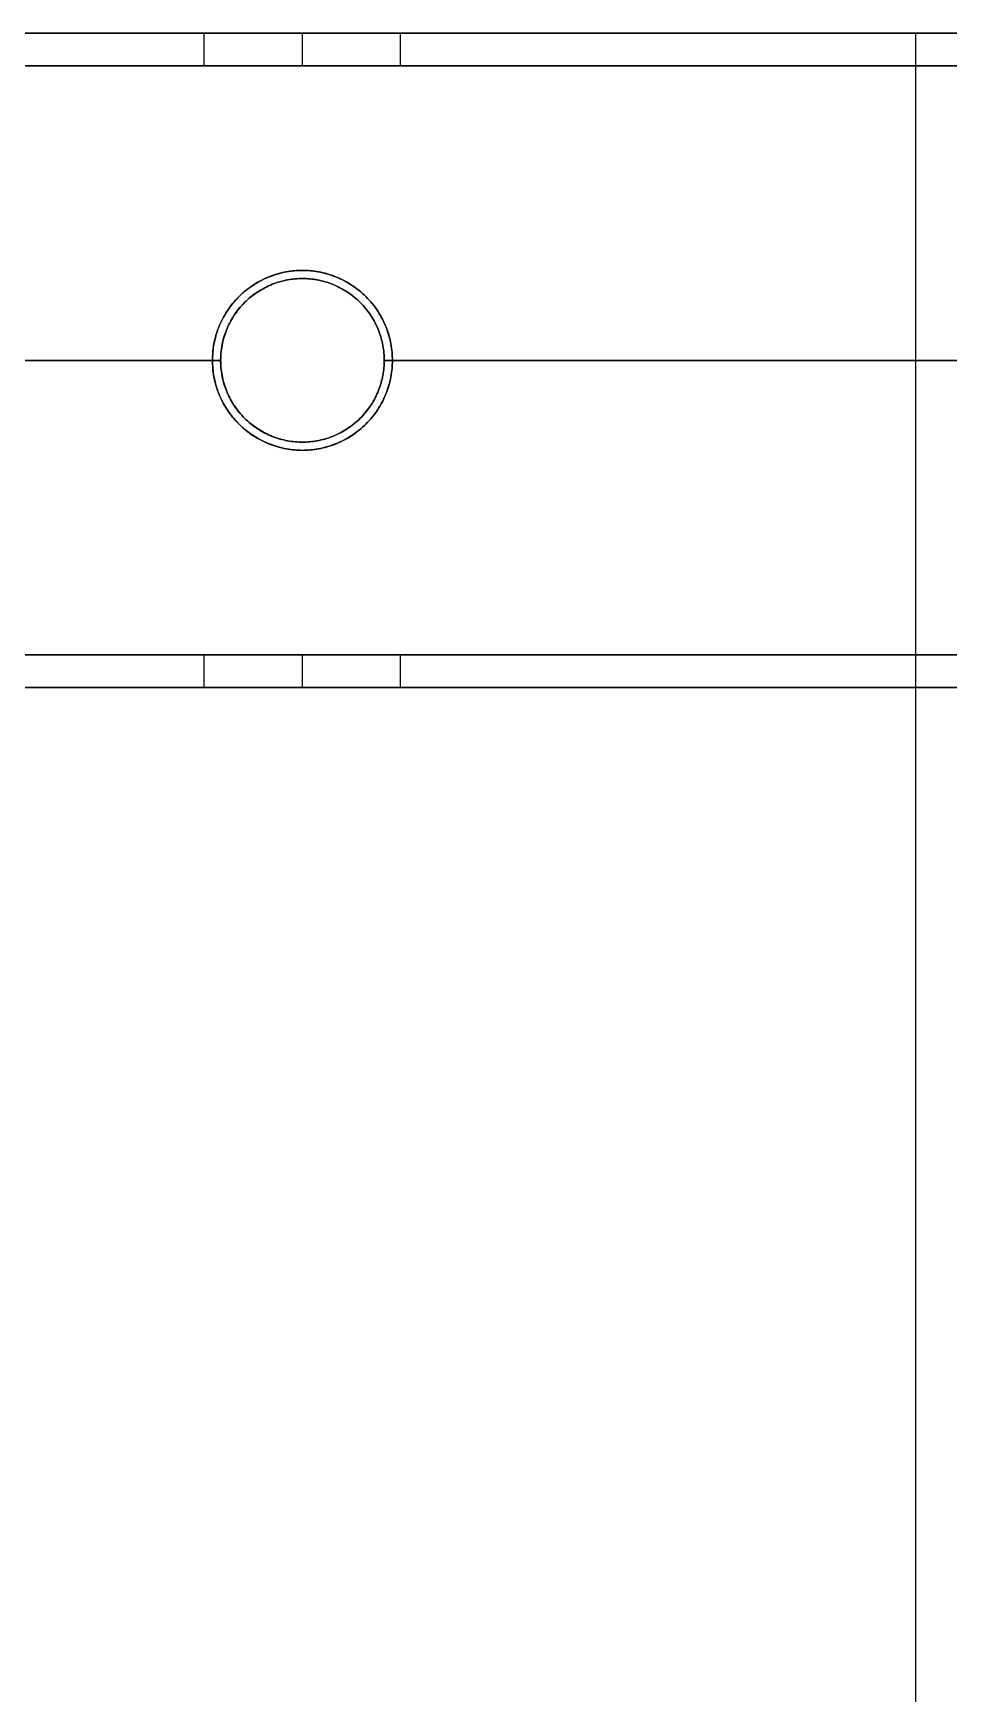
# Model space of a CAD drawing. Header units: millimetres. Extents: x -6529 to 809, y -8611 to 207.
# Drawn here: x -4752.1 to -4696.1, y -3873.4 to -3771.9 of the extents above; entities that cross this region are included whole.
import ezdxf

# ---------------------------------------------------------------- set-up
doc = ezdxf.new("R2010")
doc.units = ezdxf.units.MM
doc.header["$MEASUREMENT"] = 0
for name, color, linetype, true_color in [('gaten$11mm', 7, 'Continuous', 0xff6a35), ('platen', 7, 'Continuous', 0x007f00), ('staal', 5, 'Continuous', 0x0000ff)]:
    doc.layers.add(name, color=color, linetype=linetype, true_color=true_color)

# ---------------------------------------------------------------- blocks, each defined once
blk = doc.blocks.new('plaat base')
at = {"layer": 'platen'}
for p, q in [((95.5, -1232.5), (95.5, -1232.5, 18)), ((90, -1238), (90, -1238, 18)), ((101, -1238), (101, -1238, 18)), ((95.5, -1243.5), (95.5, -1243.5, 18))]:
    blk.add_line(p, q, dxfattribs=at)
for points in [[(58, -900), (58, -1079), (58, -1258)], [(58, -900, 18), (58, -1079, 18), (58, -1258, 18)], [(58, -900, 9), (58, -1079, 9), (58, -1258, 9)], [(58, -1258), (58, -1258, 9), (58, -1258, 18)], [(58, -1258), (208, -1258), (358, -1258)], [(58, -1258, 18), (208, -1258, 18), (358, -1258, 18)], [(58, -1258, 9), (208, -1258, 9), (358, -1258, 9)]]:
    blk.add_open_spline(points, degree=2, dxfattribs=at)
for points in [[(95.5, -1243.5), (90, -1243.5), (90, -1238), (90, -1232.5), (95.5, -1232.5), (101, -1232.5), (101, -1238), (101, -1243.5), (95.5, -1243.5)], [(95.5, -1243.5, 18), (90, -1243.5, 18), (90, -1238, 18), (90, -1232.5, 18), (95.5, -1232.5, 18), (101, -1232.5, 18), (101, -1238, 18), (101, -1243.5, 18), (95.5, -1243.5, 18)]]:
    blk.add_rational_spline(points, [1, 0.707106781187, 1, 0.707106781187, 1, 0.707106781187, 1, 0.707106781187, 1], degree=2, knots=[-31.415927, -31.415927, -31.415927, -23.561945, -23.561945, -15.707963, -15.707963, -7.853982, -7.853982, 0, 0, 0], dxfattribs=at)
blk = doc.blocks.new('top plaat')
at = {"layer": 'platen'}
for p, q in [((95.5, -1250.5), (95.5, -1250.5, 18)), ((90, -1256), (90, -1256, 18)), ((101, -1256), (101, -1256, 18)), ((95.5, -1261.5), (95.5, -1261.5, 18))]:
    blk.add_line(p, q, dxfattribs=at)
for points, knots in [([(95.5, -1261.5), (90, -1261.5), (90, -1256), (90, -1250.5), (95.5, -1250.5), (101, -1250.5), (101, -1256), (101, -1261.5), (95.5, -1261.5)], [-31.415927, -31.415927, -31.415927, -23.561945, -23.561945, -15.707963, -15.707963, -7.853982, -7.853982, 0, 0, 0]), ([(95.5, -1261.5, 18), (90, -1261.5, 18), (90, -1256, 18), (90, -1250.5, 18), (95.5, -1250.5, 18), (101, -1250.5, 18), (101, -1256, 18), (101, -1261.5, 18), (95.5, -1261.5, 18)], [-31.415927, -31.415927, -31.415927, -23.561945, -23.561945, -15.707963, -15.707963, -7.853982, -7.853982, 0, 0, 0]), ([(95.5, -1261.5, 9), (101, -1261.5, 9), (101, -1256, 9), (101, -1250.5, 9), (95.5, -1250.5, 9), (90, -1250.5, 9), (90, -1256, 9), (90, -1261.5, 9), (95.5, -1261.5, 9)], [0, 0, 0, 7.853982, 7.853982, 15.707963, 15.707963, 23.561945, 23.561945, 31.415927, 31.415927, 31.415927])]:
    blk.add_rational_spline(points, [1, 0.707106781187, 1, 0.707106781187, 1, 0.707106781187, 1, 0.707106781187, 1], degree=2, knots=knots, dxfattribs=at)
for points in [[(40, -1276), (349, -1276), (658, -1276), (967, -1276), (1276, -1276)], [(40, -1276, 18), (349, -1276, 18), (658, -1276, 18), (967, -1276, 18), (1276, -1276, 18)], [(40, -1276, 9), (349, -1276, 9), (658, -1276, 9), (967, -1276, 9), (1276, -1276, 9)]]:
    blk.add_open_spline(points, degree=2, knots=[5973.638309, 5973.638309, 5973.638309, 6592.931454, 6592.931454, 7212.2246, 7212.2246, 7212.2246], dxfattribs=at)

msp = doc.modelspace()

# ---------------------------------------------------------------- linework, layer by layer
at = {"layer": 'gaten$11mm', "extrusion": (-2.22045e-16, 1, 0)}
msp.add_circle((4735.61, 20, -3771.89), 5.5, dxfattribs=at)
at = {"layer": 'gaten$11mm'}
msp.add_circle((-4735.61, -3791.89), 5.5, dxfattribs=at)
at = {"layer": 'staal'}
for p, q in [((-4741.61, -3773.89, 1296), (-4741.61, -3771.89, 1296)), ((-4741.61, -3773.89, 20), (-4741.61, -3771.89, 20)), ((-4735.61, -3773.89, 1302), (-4735.61, -3771.89, 1302)), ((-4735.61, -3773.89, 1290), (-4735.61, -3771.89, 1290)), ((-4735.61, -3773.89, 26), (-4735.61, -3771.89, 26)), ((-4735.61, -3773.89, 14), (-4735.61, -3771.89, 14)), ((-4729.61, -3773.89, 1296), (-4729.61, -3771.89, 1296)), ((-4729.61, -3773.89, 20), (-4729.61, -3771.89, 20)), ((-4735.61, -3786.89, 1314), (-4735.61, -3786.89, 1316)), ((-4735.61, -3786.89, 1276), (-4735.61, -3786.89, 1278)), ((-4735.61, -3786.89, 38), (-4735.61, -3786.89, 40)), ((-4735.61, -3786.89), (-4735.61, -3786.89, 2)), ((-4740.61, -3791.89, 1314), (-4740.61, -3791.89, 1316)), ((-4740.61, -3791.89, 1276), (-4740.61, -3791.89, 1278)), ((-4740.61, -3791.89, 38), (-4740.61, -3791.89, 40)), ((-4740.61, -3791.89), (-4740.61, -3791.89, 2)), ((-4730.61, -3791.89, 1314), (-4730.61, -3791.89, 1316)), ((-4730.61, -3791.89, 1276), (-4730.61, -3791.89, 1278)), ((-4730.61, -3791.89, 38), (-4730.61, -3791.89, 40)), ((-4730.61, -3791.89), (-4730.61, -3791.89, 2)), ((-4735.61, -3796.89, 1276), (-4735.61, -3796.89, 1278)), ((-4735.61, -3796.89, 1314), (-4735.61, -3796.89, 1316)), ((-4735.61, -3796.89), (-4735.61, -3796.89, 2)), ((-4735.61, -3796.89, 38), (-4735.61, -3796.89, 40)), ((-4741.61, -3811.89, 1296), (-4741.61, -3809.89, 1296)), ((-4741.61, -3811.89, 20), (-4741.61, -3809.89, 20)), ((-4735.61, -3811.89, 1302), (-4735.61, -3809.89, 1302)), ((-4735.61, -3811.89, 1290), (-4735.61, -3809.89, 1290)), ((-4735.61, -3811.89, 26), (-4735.61, -3809.89, 26)), ((-4735.61, -3811.89, 14), (-4735.61, -3809.89, 14)), ((-4729.61, -3811.89, 1296), (-4729.61, -3809.89, 1296)), ((-4729.61, -3811.89, 20), (-4729.61, -3809.89, 20))]:
    msp.add_line(p, q, dxfattribs=at)
for points in [[(-4640.11, -5087.89), (-5956.11, -5087.89), (-5956.11, -3771.89), (-4640.11, -3771.89)], [(-4680.11, -5047.89), (-5916.11, -5047.89), (-5916.11, -3811.89), (-4680.11, -3811.89)]]:
    msp.add_lwpolyline(points, close=True, dxfattribs=at)
for centre in [(-4735.61, -3791.89, 1276), (-4735.61, -3791.89, 1315), (-4735.61, -3791.89, 1277), (-4735.61, -3791.89), (-4735.61, -3791.89, 39), (-4735.61, -3791.89, 1)]:
    msp.add_circle(centre, 5, dxfattribs=at)
for points in [[(-4640.11, -3771.89, 1276), (-5298.11, -3771.89, 1276), (-5956.11, -3771.89, 1276)], [(-4640.11, -3771.89, 1316), (-5298.11, -3771.89, 1316), (-5956.11, -3771.89, 1316)], [(-5956.11, -3771.89), (-5298.11, -3771.89), (-4640.11, -3771.89)], [(-5956.11, -3771.89, 40), (-5298.11, -3771.89, 40), (-4640.11, -3771.89, 40)], [(-4741.61, -3771.89, 1296), (-4773.11, -3771.89, 1296), (-4804.61, -3771.89, 1296)], [(-4804.61, -3771.89, 20), (-4773.11, -3771.89, 20), (-4741.61, -3771.89, 20)], [(-4640.11, -3771.89, 1296), (-4684.86, -3771.89, 1296), (-4729.61, -3771.89, 1296)], [(-4729.61, -3771.89, 20), (-4684.86, -3771.89, 20), (-4640.11, -3771.89, 20)], [(-4642.11, -3773.89, 1314), (-5298.11, -3773.89, 1314), (-5954.11, -3773.89, 1314)], [(-4642.11, -3773.89, 1278), (-5298.11, -3773.89, 1278), (-5954.11, -3773.89, 1278)], [(-5954.11, -3773.89, 38), (-5298.11, -3773.89, 38), (-4642.11, -3773.89, 38)], [(-5954.11, -3773.89, 2), (-5298.11, -3773.89, 2), (-4642.11, -3773.89, 2)], [(-4741.61, -3773.89, 1296), (-4773.11, -3773.89, 1296), (-4804.61, -3773.89, 1296)], [(-4804.61, -3773.89, 20), (-4773.11, -3773.89, 20), (-4741.61, -3773.89, 20)], [(-4642.11, -3773.89, 1296), (-4685.86, -3773.89, 1296), (-4729.61, -3773.89, 1296)], [(-4729.61, -3773.89, 20), (-4685.86, -3773.89, 20), (-4642.11, -3773.89, 20)], [(-4740.61, -3791.89, 1316), (-4773.11, -3791.89, 1316), (-4805.61, -3791.89, 1316)], [(-4740.61, -3791.89, 1314), (-4773.11, -3791.89, 1314), (-4805.61, -3791.89, 1314)], [(-4740.61, -3791.89, 1278), (-4773.11, -3791.89, 1278), (-4805.61, -3791.89, 1278)], [(-4740.61, -3791.89, 1276), (-4773.11, -3791.89, 1276), (-4805.61, -3791.89, 1276)], [(-4805.61, -3791.89, 40), (-4773.11, -3791.89, 40), (-4740.61, -3791.89, 40)], [(-4805.61, -3791.89, 38), (-4773.11, -3791.89, 38), (-4740.61, -3791.89, 38)], [(-4805.61, -3791.89, 2), (-4773.11, -3791.89, 2), (-4740.61, -3791.89, 2)], [(-4805.61, -3791.89), (-4773.11, -3791.89), (-4740.61, -3791.89)], [(-4660.11, -3791.89, 1316), (-4695.36, -3791.89, 1316), (-4730.61, -3791.89, 1316)], [(-4660.11, -3791.89, 1314), (-4695.36, -3791.89, 1314), (-4730.61, -3791.89, 1314)], [(-4660.11, -3791.89, 1278), (-4695.36, -3791.89, 1278), (-4730.61, -3791.89, 1278)], [(-4660.11, -3791.89, 1276), (-4695.36, -3791.89, 1276), (-4730.61, -3791.89, 1276)], [(-4730.61, -3791.89, 40), (-4695.36, -3791.89, 40), (-4660.11, -3791.89, 40)], [(-4730.61, -3791.89, 38), (-4695.36, -3791.89, 38), (-4660.11, -3791.89, 38)], [(-4730.61, -3791.89, 2), (-4695.36, -3791.89, 2), (-4660.11, -3791.89, 2)], [(-4730.61, -3791.89), (-4695.36, -3791.89), (-4660.11, -3791.89)], [(-4678.11, -3809.89, 1314), (-5298.11, -3809.89, 1314), (-5918.11, -3809.89, 1314)], [(-4678.11, -3809.89, 1278), (-5298.11, -3809.89, 1278), (-5918.11, -3809.89, 1278)], [(-5918.11, -3809.89, 38), (-5298.11, -3809.89, 38), (-4678.11, -3809.89, 38)], [(-5918.11, -3809.89, 2), (-5298.11, -3809.89, 2), (-4678.11, -3809.89, 2)], [(-4741.61, -3809.89, 1296), (-4773.11, -3809.89, 1296), (-4804.61, -3809.89, 1296)], [(-4804.61, -3809.89, 20), (-4773.11, -3809.89, 20), (-4741.61, -3809.89, 20)], [(-4678.11, -3809.89, 1296), (-4703.86, -3809.89, 1296), (-4729.61, -3809.89, 1296)], [(-4729.61, -3809.89, 20), (-4703.86, -3809.89, 20), (-4678.11, -3809.89, 20)], [(-4680.11, -3811.89, 1276), (-5298.11, -3811.89, 1276), (-5916.11, -3811.89, 1276)], [(-4680.11, -3811.89, 1316), (-5298.11, -3811.89, 1316), (-5916.11, -3811.89, 1316)], [(-5916.11, -3811.89), (-5298.11, -3811.89), (-4680.11, -3811.89)], [(-5916.11, -3811.89, 40), (-5298.11, -3811.89, 40), (-4680.11, -3811.89, 40)], [(-4741.61, -3811.89, 1296), (-4773.11, -3811.89, 1296), (-4804.61, -3811.89, 1296)], [(-4804.61, -3811.89, 20), (-4773.11, -3811.89, 20), (-4741.61, -3811.89, 20)], [(-4680.11, -3811.89, 1296), (-4704.86, -3811.89, 1296), (-4729.61, -3811.89, 1296)], [(-4729.61, -3811.89, 20), (-4704.86, -3811.89, 20), (-4680.11, -3811.89, 20)]]:
    msp.add_open_spline(points, degree=2, dxfattribs=at)
for points, knots in [([(-4735.61, -3771.89, 1302), (-4741.61, -3771.89, 1302), (-4741.61, -3771.89, 1296), (-4741.61, -3771.89, 1290), (-4735.61, -3771.89, 1290), (-4729.61, -3771.89, 1290), (-4729.61, -3771.89, 1296), (-4729.61, -3771.89, 1302), (-4735.61, -3771.89, 1302)], [-31.415927, -31.415927, -31.415927, -23.561945, -23.561945, -15.707963, -15.707963, -7.853982, -7.853982, 0, 0, 0]), ([(-4735.61, -3771.89, 26), (-4729.61, -3771.89, 26), (-4729.61, -3771.89, 20), (-4729.61, -3771.89, 14), (-4735.61, -3771.89, 14), (-4741.61, -3771.89, 14), (-4741.61, -3771.89, 20), (-4741.61, -3771.89, 26), (-4735.61, -3771.89, 26)], [-31.415927, -31.415927, -31.415927, -23.561945, -23.561945, -15.707963, -15.707963, -7.853982, -7.853982, 0, 0, 0]), ([(-4735.61, -3773.89, 1302), (-4729.61, -3773.89, 1302), (-4729.61, -3773.89, 1296), (-4729.61, -3773.89, 1290), (-4735.61, -3773.89, 1290), (-4741.61, -3773.89, 1290), (-4741.61, -3773.89, 1296), (-4741.61, -3773.89, 1302), (-4735.61, -3773.89, 1302)], [0, 0, 0, 7.853982, 7.853982, 15.707963, 15.707963, 23.561945, 23.561945, 31.415927, 31.415927, 31.415927]), ([(-4735.61, -3773.89, 26), (-4741.61, -3773.89, 26), (-4741.61, -3773.89, 20), (-4741.61, -3773.89, 14), (-4735.61, -3773.89, 14), (-4729.61, -3773.89, 14), (-4729.61, -3773.89, 20), (-4729.61, -3773.89, 26), (-4735.61, -3773.89, 26)], [0, 0, 0, 7.853982, 7.853982, 15.707963, 15.707963, 23.561945, 23.561945, 31.415927, 31.415927, 31.415927]), ([(-4735.61, -3796.89, 1316), (-4740.61, -3796.89, 1316), (-4740.61, -3791.89, 1316), (-4740.61, -3786.89, 1316), (-4735.61, -3786.89, 1316), (-4730.61, -3786.89, 1316), (-4730.61, -3791.89, 1316), (-4730.61, -3796.89, 1316), (-4735.61, -3796.89, 1316)], [-31.415927, -31.415927, -31.415927, -23.561945, -23.561945, -15.707963, -15.707963, -7.853982, -7.853982, 0, 0, 0]), ([(-4735.61, -3796.89, 1314), (-4730.61, -3796.89, 1314), (-4730.61, -3791.89, 1314), (-4730.61, -3786.89, 1314), (-4735.61, -3786.89, 1314), (-4740.61, -3786.89, 1314), (-4740.61, -3791.89, 1314), (-4740.61, -3796.89, 1314), (-4735.61, -3796.89, 1314)], [0, 0, 0, 7.853982, 7.853982, 15.707963, 15.707963, 23.561945, 23.561945, 31.415927, 31.415927, 31.415927]), ([(-4735.61, -3796.89, 1278), (-4740.61, -3796.89, 1278), (-4740.61, -3791.89, 1278), (-4740.61, -3786.89, 1278), (-4735.61, -3786.89, 1278), (-4730.61, -3786.89, 1278), (-4730.61, -3791.89, 1278), (-4730.61, -3796.89, 1278), (-4735.61, -3796.89, 1278)], [-31.415927, -31.415927, -31.415927, -23.561945, -23.561945, -15.707963, -15.707963, -7.853982, -7.853982, 0, 0, 0]), ([(-4735.61, -3796.89, 40), (-4730.61, -3796.89, 40), (-4730.61, -3791.89, 40), (-4730.61, -3786.89, 40), (-4735.61, -3786.89, 40), (-4740.61, -3786.89, 40), (-4740.61, -3791.89, 40), (-4740.61, -3796.89, 40), (-4735.61, -3796.89, 40)], [-31.415927, -31.415927, -31.415927, -23.561945, -23.561945, -15.707963, -15.707963, -7.853982, -7.853982, 0, 0, 0]), ([(-4735.61, -3796.89, 38), (-4740.61, -3796.89, 38), (-4740.61, -3791.89, 38), (-4740.61, -3786.89, 38), (-4735.61, -3786.89, 38), (-4730.61, -3786.89, 38), (-4730.61, -3791.89, 38), (-4730.61, -3796.89, 38), (-4735.61, -3796.89, 38)], [0, 0, 0, 7.853982, 7.853982, 15.707963, 15.707963, 23.561945, 23.561945, 31.415927, 31.415927, 31.415927]), ([(-4735.61, -3796.89, 2), (-4730.61, -3796.89, 2), (-4730.61, -3791.89, 2), (-4730.61, -3786.89, 2), (-4735.61, -3786.89, 2), (-4740.61, -3786.89, 2), (-4740.61, -3791.89, 2), (-4740.61, -3796.89, 2), (-4735.61, -3796.89, 2)], [-31.415927, -31.415927, -31.415927, -23.561945, -23.561945, -15.707963, -15.707963, -7.853982, -7.853982, 0, 0, 0]), ([(-4735.61, -3809.89, 1302), (-4741.61, -3809.89, 1302), (-4741.61, -3809.89, 1296), (-4741.61, -3809.89, 1290), (-4735.61, -3809.89, 1290), (-4729.61, -3809.89, 1290), (-4729.61, -3809.89, 1296), (-4729.61, -3809.89, 1302), (-4735.61, -3809.89, 1302)], [-31.415927, -31.415927, -31.415927, -23.561945, -23.561945, -15.707963, -15.707963, -7.853982, -7.853982, 0, 0, 0]), ([(-4735.61, -3809.89, 26), (-4729.61, -3809.89, 26), (-4729.61, -3809.89, 20), (-4729.61, -3809.89, 14), (-4735.61, -3809.89, 14), (-4741.61, -3809.89, 14), (-4741.61, -3809.89, 20), (-4741.61, -3809.89, 26), (-4735.61, -3809.89, 26)], [-31.415927, -31.415927, -31.415927, -23.561945, -23.561945, -15.707963, -15.707963, -7.853982, -7.853982, 0, 0, 0]), ([(-4735.61, -3811.89, 1302), (-4729.61, -3811.89, 1302), (-4729.61, -3811.89, 1296), (-4729.61, -3811.89, 1290), (-4735.61, -3811.89, 1290), (-4741.61, -3811.89, 1290), (-4741.61, -3811.89, 1296), (-4741.61, -3811.89, 1302), (-4735.61, -3811.89, 1302)], [0, 0, 0, 7.853982, 7.853982, 15.707963, 15.707963, 23.561945, 23.561945, 31.415927, 31.415927, 31.415927]), ([(-4735.61, -3811.89, 26), (-4741.61, -3811.89, 26), (-4741.61, -3811.89, 20), (-4741.61, -3811.89, 14), (-4735.61, -3811.89, 14), (-4729.61, -3811.89, 14), (-4729.61, -3811.89, 20), (-4729.61, -3811.89, 26), (-4735.61, -3811.89, 26)], [0, 0, 0, 7.853982, 7.853982, 15.707963, 15.707963, 23.561945, 23.561945, 31.415927, 31.415927, 31.415927])]:
    msp.add_rational_spline(points, [1, 0.707106781187, 1, 0.707106781187, 1, 0.707106781187, 1, 0.707106781187, 1], degree=2, knots=knots, dxfattribs=at)

# ---------------------------------------------------------------- block references
at = {"layer": 'platen', "rotation": 180}
for name, p in [('plaat base', (-4640.11, -5029.89, 40)), ('top plaat', (-4640.11, -5047.89, 1316))]:
    msp.add_blockref(name, p, dxfattribs=at)

doc.saveas('drawing.dxf')
